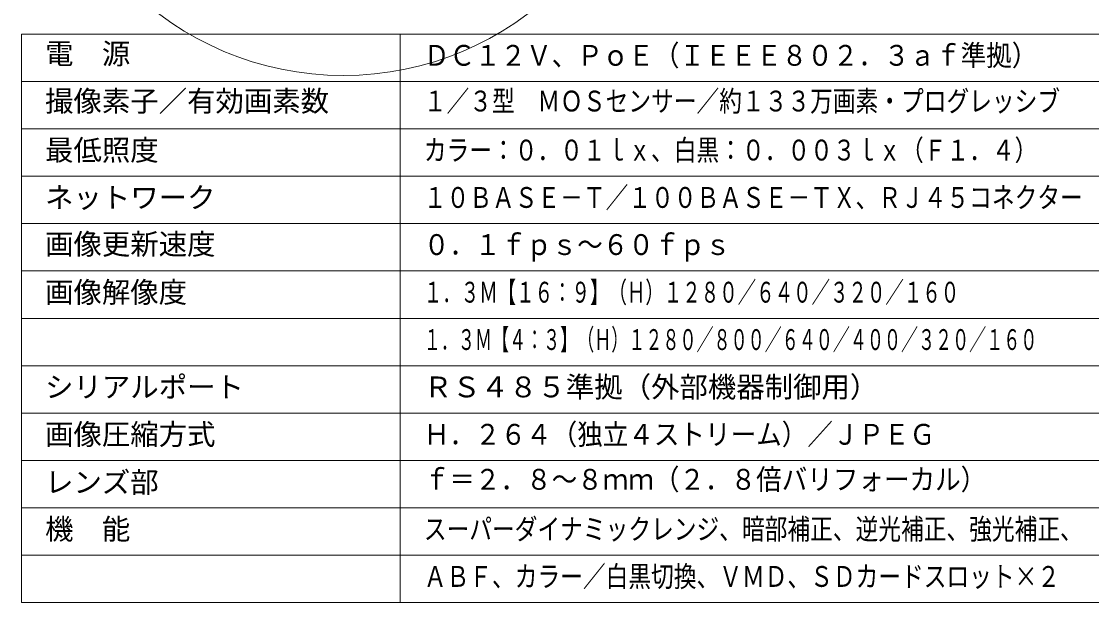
# Model space of a CAD drawing. Units: millimetres, scale not verified. Extents: x -63 to 109, y -56 to 172.
# Drawn here: x -62.5 to 50.5, y -56.4 to 5 of the extents above; entities that cross this region are included whole.
import ezdxf
from ezdxf.enums import TextEntityAlignment as Align

# ---------------------------------------------------------------- set-up
doc = ezdxf.new("R2010")
doc.units = ezdxf.units.MM
doc.header["$LTSCALE"] = 0.125
doc.layers.add('0-2_MOJI1', color=7, linetype='Continuous')
doc.layers.add('0-3_WAKU', color=1, linetype='Continuous', lineweight=18)
doc.layers.add('0-5_GAIKEI', color=1, linetype='Continuous', lineweight=18)
doc.styles.add('ＭＳ ゴシック', font='')
doc.styles.get('ＭＳ ゴシック').set_extended_font_data('MS Gothic')

msp = doc.modelspace()

# ---------------------------------------------------------------- linework, layer by layer
at = {"layer": '0-3_WAKU', "color": 4}
for p, q in [((-62.5127, 3.64), (62.4873, 3.64)), ((-62.5127, 3.64), (-62.5127, -56.36)), ((-22.5127, 3.64), (-22.5127, -56.36)), ((62.4873, -56.36), (-62.5127, -56.36))]:
    msp.add_line(p, q, dxfattribs=at)
at = {"layer": '0-3_WAKU'}
for p, q in [((-62.5127, -1.36), (62.4873, -1.36)), ((-62.5127, -6.36), (62.4873, -6.36)), ((-62.5127, -11.36), (62.4873, -11.36)), ((-62.5127, -16.36), (62.4873, -16.36)), ((-62.5127, -21.36), (62.4873, -21.36)), ((-62.5127, -26.36), (62.4873, -26.36)), ((-62.5127, -26.36), (62.4873, -26.36)), ((-62.5127, -31.36), (62.4873, -31.36)), ((-62.5127, -36.36), (62.4873, -36.36)), ((62.4873, -41.36), (-62.5127, -41.36)), ((62.4873, -46.36), (-62.5127, -46.36)), ((62.4873, -51.36), (-62.5127, -51.36))]:
    msp.add_line(p, q, dxfattribs=at)
at = {"layer": '0-5_GAIKEI'}
msp.add_circle((-28.5184, 31.6568), 32.3824, dxfattribs=at)

# ---------------------------------------------------------------- texts
at = {"layer": '0-2_MOJI1', "style": 'ＭＳ ゴシック'}
for s, p in [('電\u3000源', (-60.0127, -0.1857)), ('撮像素子／有効画素数', (-60.0127, -5.1857)), ('最低照度', (-60.0127, -10.36)), ('ネットワーク', (-60.0127, -15.36)), ('画像更新速度', (-60.0127, -20.2855)), ('画像解像度', (-60.0127, -25.36)), ('シリアルポート', (-60.0127, -35.36)), ('ＲＳ４８５準拠（外部機器制御用）', (-20.0127, -35.36)), ('画像圧縮方式', (-60.0127, -40.36)), ('レンズ部', (-60.0127, -45.4143)), ('機\u3000能', (-60.0127, -50.36))]:
    msp.add_text(s, height=2.199, dxfattribs=at).set_placement(p, align=Align.BOTTOM_LEFT)
for s, width, p in [('ＤＣ１２Ｖ、ＰｏＥ（ＩＥＥＥ８０２．３ａｆ準拠）', 0.9, (-20.0127, -0.36)), ('１／３型\u3000ＭＯＳセンサー／約１３３万画素・プログレッシブ', 0.8, (-20.0127, -5.1857)), ('カラー：０．０１ｌｘ、白黒：０．００３ｌｘ（Ｆ１．４）', 0.8, (-20.0127, -10.36)), ('１０ＢＡＳＥ－Ｔ／１００ＢＡＳＥ－ＴＸ、ＲＪ４５コネクター', 0.8, (-20.0127, -15.36)), ('０．１ｆｐｓ～６０ｆｐｓ', 0.9, (-20.0127, -20.3333)), ('１．３Ｍ【１６：９】（Ｈ）１２８０／６４０／３２０／１６０', 0.65, (-20.0127, -25.36)), ('１．３Ｍ【４：３】（Ｈ）１２８０／８００／６４０／４００／３２０／１６０', 0.6, (-20.0127, -30.36)), ('Ｈ．２６４（独立４ストリーム）／ＪＰＥＧ', 0.9, (-20.0127, -40.36)), ('ｆ＝２．８～８ｍｍ（２．８倍バリフォーカル）', 0.9, (-20.0127, -45.1115)), ('スーパーダイナミックレンジ、暗部補正、逆光補正、強光補正、', 0.8, (-20.0127, -50.36)), ('ＡＢＦ、カラー／白黒切換、ＶＭＤ、ＳＤカードスロット×２', 0.8, (-20.0127, -55.36))]:
    msp.add_text(s, height=2.199, dxfattribs=dict(at, width=width)).set_placement(p, align=Align.BOTTOM_LEFT)

doc.saveas('drawing.dxf')
